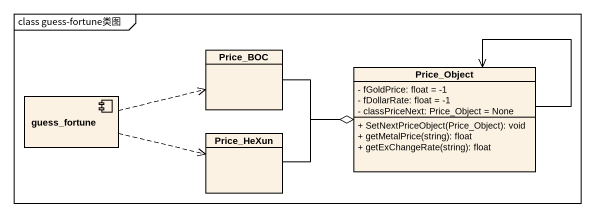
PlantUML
@startuml
mainframe class guess-fortune类图
allowmixing
hide circle
hide empty members
skinparam classAttributeIconSize 0
class Price_BOC
class Price_Object {
  - fGoldPrice: float = -1
  - fDollarRate: float = -1
  - classPriceNext: Price_Object = None
  + SetNextPriceObject(Price_Object): void
  + getMetalPrice(string): float
  + getExChangeRate(string): float
}
component guess_fortune
class Price_HeXun
Price_BOC -right-o Price_Object
Price_Object --> Price_Object
guess_fortune .right.> Price_BOC
guess_fortune .right.> Price_HeXun
Price_HeXun -right-o Price_Object
@enduml
